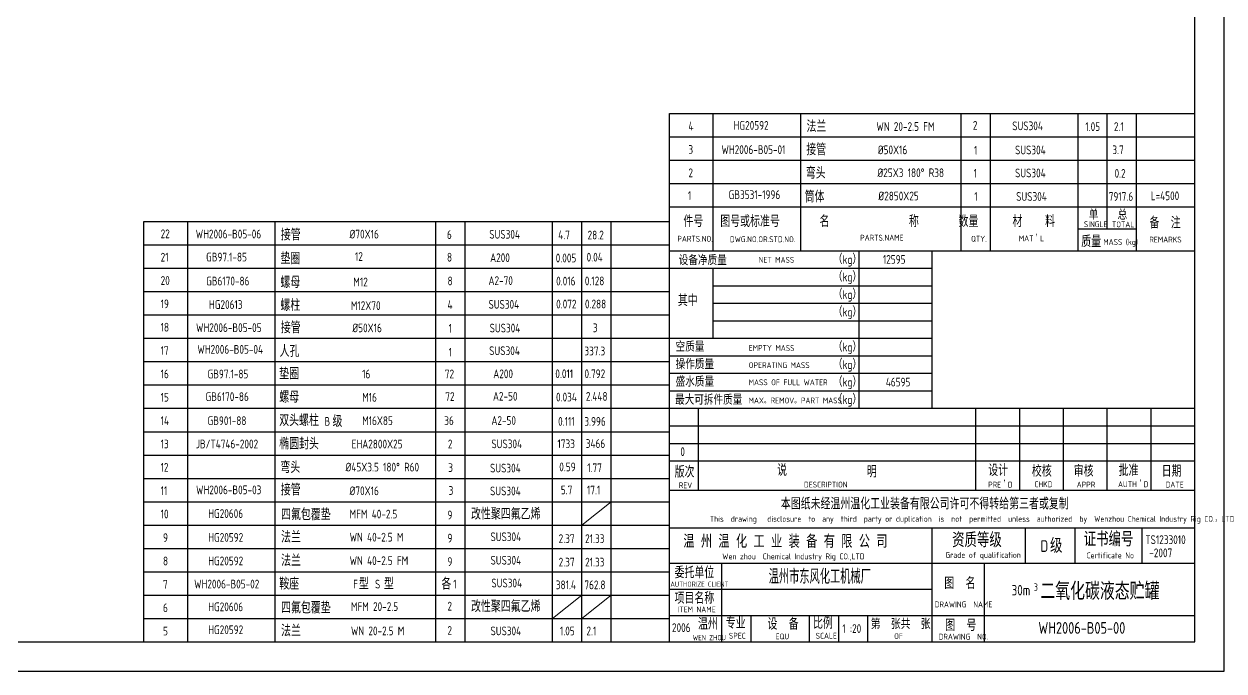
# Model space of a CAD drawing. Extents: x 10474 to 45536, y -10608 to 12499.
# Drawn here: x 31641 to 39863, y 342 to 4776 of the extents above; entities that cross this region are included whole.
import ezdxf

# ---------------------------------------------------------------- set-up
doc = ezdxf.new("R2010")
doc.units = 0
doc.header["$LTSCALE"] = 15
doc.header["$MEASUREMENT"] = 0
doc.layers.get('0').update_dxf_attribs({"linetype": 'CONTINUOUS'})
doc.layers.add('5', color=7, linetype='CONTINUOUS', lineweight=9)
for name, color, linetype in [('MAINLINE', 3, 'CONTINUOUS'), ('尺寸线', 7, 'CONTINUOUS'), ('文字', 7, 'CONTINUOUS')]:
    doc.layers.add(name, color=color, linetype=linetype)
doc.styles.add('HZ', font='isocp.shx', dxfattribs={"width": 0.85, "bigfont": 'hztxt.shx'})

msp = doc.modelspace()

# ---------------------------------------------------------------- linework, layer by layer
for p, q in [((39862.8, 342.1), (39862.8, 12222.1)), ((36062.8, 4162.1), (39662.8, 4162.1)), ((36362.8, 3222.1), (36362.8, 4162.1)), ((36962.8, 3222.1), (36962.8, 4162.1)), ((38062.8, 3222.1), (38062.8, 4162.1)), ((38262.8, 3222.1), (38262.8, 4162.1)), ((38862.8, 3222.1), (38862.8, 4162.1)), ((39062.8, 3372.1), (39062.8, 4162.1)), ((39262.8, 3222.1), (39262.8, 4162.1)), ((36062.8, 4002.1), (39662.8, 4002.1)), ((36062.8, 3842.1), (39662.8, 3842.1)), ((36062.8, 3682.1), (39662.8, 3682.1)), ((36062.8, 3522.1), (39662.8, 3522.1)), ((32762.8, 542.1), (32762.8, 3422.1)), ((33362.8, 542.1), (33362.8, 3422.1)), ((34462.8, 542.1), (34462.8, 3422.1)), ((34662.8, 542.1), (34662.8, 3422.1)), ((35262.8, 542.1), (35262.8, 3422.1)), ((35462.8, 542.1), (35462.8, 3422.1)), ((35662.8, 542.1), (35662.8, 3422.1)), ((32462.8, 3262.1), (36062.8, 3262.1)), ((37362.8, 2142.1), (37362.8, 3222.1)), ((32462.8, 3102.1), (36062.8, 3102.1)), ((36062.8, 3102.1), (37862.8, 3102.1)), ((36362.8, 2622.1), (36362.8, 3102.1)), ((36362.8, 2982.1), (37862.8, 2982.1)), ((32462.8, 2942.1), (36062.8, 2942.1)), ((32462.8, 2782.1), (36062.8, 2782.1)), ((36362.8, 2742.1), (37862.8, 2742.1)), ((32462.8, 2622.1), (36062.8, 2622.1)), ((36062.8, 2622.1), (37862.8, 2622.1)), ((36062.8, 2502.1), (37862.8, 2502.1)), ((32462.8, 2462.1), (36062.8, 2462.1)), ((36062.8, 2382.1), (37862.8, 2382.1)), ((32462.8, 2302.1), (36062.8, 2302.1)), ((36062.8, 2262.1), (37862.8, 2262.1)), ((32462.8, 2142.1), (36062.8, 2142.1)), ((36262.8, 1582.1), (36262.8, 2142.1)), ((38162.8, 1582.1), (38162.8, 2142.1)), ((38462.8, 1582.1), (38462.8, 2142.1)), ((38762.8, 1582.1), (38762.8, 2142.1)), ((39062.8, 1582.1), (39062.8, 2142.1)), ((39362.8, 1582.1), (39362.8, 2142.1)), ((32462.8, 1982.1), (36062.8, 1982.1)), ((36062.8, 2022.1), (39662.8, 2022.1)), ((36062.8, 1902.1), (39662.8, 1902.1)), ((32462.8, 1822.1), (36062.8, 1822.1)), ((36062.8, 1782.1), (39662.8, 1782.1)), ((32462.8, 1662.1), (36062.8, 1662.1)), ((32462.8, 1502.1), (36062.8, 1502.1)), ((32462.8, 1342.1), (36062.8, 1342.1)), ((36062.8, 1322.1), (39662.8, 1322.1)), ((37862.8, 542.1), (37862.8, 1322.1)), ((38502.8, 1082.1), (38502.8, 1322.1)), ((38842.8, 1082.1), (38842.8, 1322.1)), ((39302.8, 1082.1), (39302.8, 1322.1)), ((32462.8, 1182.1), (36062.8, 1182.1)), ((36062.8, 1082.1), (39662.8, 1082.1)), ((36422.8, 542.1), (36422.8, 1082.1)), ((38222.8, 542.1), (38222.8, 1082.1)), ((32462.8, 1022.1), (36062.8, 1022.1)), ((32462.8, 862.1), (36062.8, 862.1)), ((36062.8, 902.1), (37862.8, 902.1)), ((32462.8, 702.1), (36062.8, 702.1)), ((36062.8, 722.1), (39662.8, 722.1)), ((36622.8, 542.1), (36622.8, 722.1)), ((37022.8, 542.1), (37022.8, 722.1)), ((37222.8, 542.1), (37222.8, 722.1)), ((37422.8, 542.1), (37422.8, 722.1)), ((23042.8, 342.1), (39862.8, 342.1))]:
    msp.add_line(p, q)
at = {"layer": '5'}
for p, q in [((35462.8, 1342.1), (35662.8, 1502.1)), ((35262.8, 702.1), (35462.8, 862.1)), ((35462.8, 702.1), (35662.8, 862.1))]:
    msp.add_line(p, q, dxfattribs=at)
at = {"layer": 'MAINLINE'}
for p, q in [((39662.8, 542.1), (39662.8, 12022.1)), ((36062.8, 542.1), (36062.8, 4162.1)), ((32462.8, 542.1), (32462.8, 3422.1)), ((32462.8, 3422.1), (36062.8, 3422.1)), ((36062.8, 3222.1), (39662.8, 3222.1)), ((37862.8, 2142.1), (37862.8, 3222.1)), ((36062.8, 2142.1), (39662.8, 2142.1)), ((36062.8, 1582.1), (39662.8, 1582.1)), ((23542.8, 542.1), (39662.8, 542.1))]:
    msp.add_line(p, q, dxfattribs=at)
at = {"layer": '尺寸线'}
for p, q in [((38862.8, 3372.1), (39262.8, 3372.1)), ((36362.8, 2862.1), (37862.8, 2862.1))]:
    msp.add_line(p, q, dxfattribs=at)

# ---------------------------------------------------------------- texts
at = {"style": 'HZ'}
for s, height, width, p in [('HG20592', 60, 0.85, (36503.2, 4050.9)), ('法兰', 80.01, 0.85, (37002, 4034.8)), ('4', 60, 0.85, (36193.3, 4045.9)), ('WN 20-2.5 FM', 60, 0.85, (37480.9, 4043.1)), ('2', 60, 0.85, (38142.1, 4050.9)), ('SUS304', 60, 0.85, (38411.9, 4047.7)), ('1.05', 60, 0.85, (38912.8, 4042.6)), ('2.1', 60, 0.85, (39108.7, 4042.6)), ('接管', 80.01, 0.85, (37000.6, 3876.3)), ('3', 60, 0.85, (36193.3, 3885.9)), ('WH2006-B05-01', 60, 0.85, (36419.5, 3884.9)), ('  %%C50X16', 60, 0.85, (37432.5, 3883.2)), ('1', 60, 0.85, (38150.1, 3880.7)), ('SUS304', 60, 0.85, (38431.2, 3882.3)), ('3.7', 60, 0.85, (39097.9, 3883.7)), ('2', 60, 0.85, (36193.3, 3725.9)), ('弯头', 80.01, 0.85, (36997.5, 3715.8)), ('%%C25X3 180%%d R38', 60, 0.85, (37488.5, 3726.3)), ('1', 60, 0.85, (38147.6, 3723.1)), ('SUS304', 60, 0.85, (38431.2, 3724.7)), ('0.2', 60, 0.85, (39112.8, 3722.1)), ('1', 60, 0.85, (36189.4, 3569.8)), ('GB3531-1996', 60, 0.85, (36468.7, 3576.2)), ('筒体', 80, 0.85, (36989.7, 3552.6)), ('%%C2850X25', 60, 0.85, (37495, 3567.1)), ('1', 60, 0.85, (38151.9, 3563.7)), ('SUS304', 60, 0.85, (38438.8, 3563.8)), ('7917.6', 60, 0.85, (39072.9, 3563.7)), ('L=4500', 60, 0.85, (39361.4, 3568.3)), ('接管', 80.01, 0.85, (33400.6, 3292.2)), ('22', 60, 0.85, (32577, 3308)), ('WH2006-B05-06', 60, 0.85, (32817.2, 3306.5)), ('  %%C70X16', 60, 0.85, (33813.2, 3305.6)), ('6', 60, 0.85, (34538.8, 3302.3)), ('SUS304', 60, 0.85, (34828.9, 3304.7)), ('4.7', 60, 0.85, (35301, 3300.5)), ('28.2', 60, 0.85, (35502.4, 3299.6)), ('21', 60, 0.85, (32577, 3148)), ('GB97.1-85', 60, 0.85, (32888.6, 3148.6)), ('垫圈 ', 80.01, 0.85, (33397.8, 3129.5)), ('12', 60, 0.85, (33908.7, 3152.4)), ('8', 60, 0.85, (34539.1, 3147.5)), ('0.04', 60, 0.85, (35495.5, 3147.9)), ('A200', 60, 0.85, (34834.6, 3144.2)), ('0.005', 60, 0.85, (35283.8, 3142.2)), ('设备净质量', 70.4, 0.85, (36126.7, 3123.2)), ('NET MASS', 40, 0.85, (36674.4, 3139.8)), ('（kg）', 60, 0.85, (37183.2, 3131.7)), ('12595', 60, 0.85, (37525.8, 3132.5)), ('20', 60, 0.85, (32577, 2988)), ('GB6170-86', 60, 0.85, (32888.8, 2984.3)), ('螺母 ', 80.01, 0.85, (33397.8, 2966.4)), ('8', 60, 0.85, (34543, 2984.9)), ('A2-70', 60, 0.85, (34823.3, 2987.3)), ('0.016', 60, 0.85, (35286.9, 2983.9)), ('0.128', 60, 0.85, (35483.3, 2985.2)), ('（kg）', 60, 0.85, (37183.2, 3011.7)), ('M12', 60, 0.85, (33897.4, 2977.9)), ('19', 60, 0.85, (32577, 2828)), ('HG20613', 60, 0.85, (32908.5, 2823.2)), ('螺柱', 80.01, 0.85, (33397.8, 2809.5)), ('4', 60, 0.85, (34542.6, 2822.3)), ('SUS304', 60, 0.85, (34823.3, 2824.7)), ('0.072', 60, 0.85, (35286.8, 2826.6)), ('0.288', 60, 0.85, (35484.2, 2826.9)), ('其中', 80, 0.85, (36120.9, 2842.2)), ('（kg）', 60, 0.85, (37183.2, 2891.7)), ('M12X70', 60, 0.85, (33880.4, 2815.7)), ('（kg）', 60, 0.85, (37183.2, 2771.7)), ('18', 60, 0.85, (32577, 2668)), ('WH2006-B05-05', 60, 0.85, (32819.5, 2664.9)), ('接管', 80.01, 0.85, (33400.6, 2656.3)), ('  %%C50X16', 60, 0.85, (33832.5, 2663.2)), ('1', 60, 0.85, (34550.1, 2660.7)), ('SUS304', 60, 0.85, (34831.2, 2662.3)), ('3', 60, 0.85, (35538.7, 2663.7)), ('17', 60, 0.85, (32577, 2508)), ('WH2006-B05-04', 60, 0.85, (32828.6, 2516.2)), ('人孔', 80.01, 0.85, (33392.1, 2494.3)), ('1', 60, 0.85, (34550.1, 2496.6)), ('SUS304', 60, 0.85, (34828.2, 2506.8)), ('337.3', 60, 0.85, (35480.7, 2504.9)), ('空质量', 70.4, 0.85, (36105.2, 2530.3)), ('EMPTY MASS', 40, 0.85, (36606.3, 2535.9)), ('（kg）', 60, 0.85, (37183.2, 2531.7)), ('操作质量', 70.4, 0.85, (36105.2, 2410.3)), ('（kg）', 60, 0.85, (37183.2, 2411.7)), ('16', 60, 0.85, (32577, 2348)), ('GB97.1-85', 60, 0.85, (32898.4, 2347.4)), ('垫圈', 80, 0.85, (33389.5, 2340.2)), ('16', 60, 0.85, (33957.8, 2347.3)), ('72', 60, 0.85, (34524.1, 2347.6)), ('A200', 60, 0.85, (34856.1, 2348.6)), ('0.011', 60, 0.85, (35281.3, 2349)), ('0.792', 60, 0.85, (35481, 2349)), ('OPERATING MASS', 40, 0.85, (36606.8, 2418)), ('盛水质量', 70.4, 0.85, (36105.2, 2290.3)), ('MASS OF FULL WATER', 40, 0.85, (36606, 2300.4)), ('（kg）', 60, 0.85, (37183.2, 2291.7)), ('46595', 60, 0.85, (37545.7, 2291.8)), ('15', 60, 0.85, (32577, 2188)), ('GB6170-86', 60, 0.85, (32884.7, 2192)), ('螺母', 80, 0.85, (33389.5, 2180.2)), ('M16', 60, 0.85, (33957.8, 2187.3)), ('72', 60, 0.85, (34527.4, 2192.8)), ('A2-50', 60, 0.85, (34854, 2194.8)), ('0.034', 60, 0.85, (35285.9, 2189)), ('2.448', 60, 0.85, (35490.6, 2193.6)), ('最大可拆件质量', 70.4, 0.85, (36101.7, 2166.7)), ('（kg）', 60, 0.85, (37183.2, 2171.7)), ('MAX。REMOV。PART MASS', 40, 0.85, (36605.5, 2175.7)), ('14', 60, 0.85, (32577, 2028)), ('GB901-88', 60, 0.85, (32898.4, 2027.4)), ('双头螺柱', 80, 0.85, (33389.5, 2020.2)), ('B', 60, 0.85, (33699.6, 2022.2)), ('级', 80, 0.85, (33754.7, 2014.3)), ('M16X85', 60, 0.85, (33957.8, 2027.3)), ('36', 60, 0.85, (34520.3, 2027.6)), ('A2-50', 60, 0.85, (34843.3, 2028.6)), ('0.111', 60, 0.85, (35300.2, 2022.4)), ('3.996', 60, 0.85, (35480.4, 2022.4)), ('13', 60, 0.85, (32577, 1868)), ('JB/T4746-2002', 60, 0.85, (32818.6, 1867.9)), ('椭圆封头', 80, 0.85, (33389.5, 1860.2)), ('EHA2800X25', 60, 0.85, (33885.9, 1867.3)), ('2', 60, 0.85, (34544.9, 1867.6)), ('SUS304', 60, 0.85, (34843.3, 1868.6)), ('1733', 60, 0.85, (35295.9, 1869.2)), ('3466', 60, 0.85, (35490, 1870.7)), ('0', 60, 0.85, (36138, 1815)), ('12', 60, 0.85, (32577, 1708)), ('弯头', 80.01, 0.85, (33397.5, 1698.7)), ('%%C45X3.5 180%%d R60', 60, 0.85, (33844.2, 1709.2)), ('3', 60, 0.85, (34547.6, 1706)), ('SUS304', 60, 0.85, (34834.1, 1702.7)), ('0.59', 60, 0.85, (35308.3, 1710.5)), ('1.77', 60, 0.85, (35499.7, 1705)), ('版次', 80, 0.85, (36099, 1667.1)), ('说', 80, 0.85, (36800.8, 1679.7)), ('明', 80, 0.85, (37415.1, 1668.5)), ('设计', 80, 0.85, (38247.4, 1678.6)), ('校核', 80, 0.85, (38546.5, 1673)), ('审核', 80, 0.85, (38833.1, 1673)), ('批准', 80, 0.85, (39141.2, 1677.3)), ('日期', 80, 0.85, (39435.8, 1673)), ('PRE＇D', 40, 0.85, (38246.5, 1599.4)), ('AUTH＇D', 40, 0.85, (39136.7, 1601.7)), ('11', 60, 0.85, (32577, 1548)), ('WH2006-B05-03', 60, 0.85, (32819.5, 1553.3)), ('接管', 80.01, 0.85, (33400.6, 1544.7)), ('  %%C70X16', 60, 0.85, (33813.2, 1546.8)), ('3', 60, 0.85, (34550.1, 1549.1)), ('SUS304', 60, 0.85, (34834.1, 1545.9)), ('5.7', 60, 0.85, (35319.1, 1553)), ('17.1', 60, 0.85, (35497.9, 1552.2)), ('REV', 40, 0.85, (36126.9, 1594.8)), ('DESCRIPTION', 40, 0.85, (36985, 1599.7)), ('CHKD', 40, 0.85, (38563.5, 1601.7)), ('APPR', 40, 0.85, (38853.5, 1599.4)), ('DATE', 40, 0.85, (39462.7, 1599.4)), ('本图纸未经温州温化工业装备有限公司许可不得转给第三者或复制', 80, 0.85, (36826.5, 1449.1)), ('10', 60, 0.85, (32577, 1388)), ('HG20606', 60, 0.85, (32903.2, 1390.9)), ('四氟包覆垫', 80.01, 0.85, (33402, 1375.4)), ('MFM 40-2.5 ', 60, 0.85, (33871.9, 1387.5)), ('9', 60, 0.85, (34542.1, 1381)), ('改性聚四氟乙烯', 80, 0.85, (34703.4, 1379.2)), ('This  drawing   disclosure  to  any  third  party or duplication  is  not  permitted  unless  authorized  by  Wenzhou Chemical Industry Rig CO.，LTD', 40, 0.85, (36339.9, 1364.6)), ('9', 60, 0.85, (32593.3, 1225.9)), ('HG20592', 60, 0.85, (32903.2, 1227.4)), ('法兰', 80.01, 0.85, (33402, 1220.9)), ('WN 40-2.5 M', 60, 0.85, (33871.9, 1229.1)), ('9', 60, 0.85, (34542.1, 1222.6)), ('SUS304', 60, 0.85, (34837, 1231.9)), ('2.37', 60, 0.85, (35304, 1219.1)), ('21.33', 60, 0.85, (35485.4, 1219.1)), ('温 州 温 化 工 业 装 备 有 限 公 司', 90, 0.85, (36158.2, 1185.5)), ('资质等级', 100, 0.85, (38000.1, 1190.2)), ('D', 80, 0.85, (38605.5, 1158.1)), ('级', 100, 0.85, (38670.7, 1151.4)), ('证书编号', 100, 0.85, (38901.7, 1195.8)), ('TS1233010', 60, 0.85, (39323.8, 1212)), ('Grade of qualification', 40, 0.85, (37953.9, 1117.1)), ('Certificate No', 40, 0.85, (38921.7, 1114.2)), ('-2007', 60, 0.85, (39350.7, 1121.8)), ('8', 60, 0.85, (32593.3, 1065.9)), ('HG20592', 60, 0.85, (32903.2, 1066.5)), ('法兰', 80.01, 0.85, (33402, 1060)), ('WN 40-2.5 FM', 60, 0.85, (33871.9, 1068.3)), ('9', 60, 0.85, (34542.1, 1061.8)), ('SUS304', 60, 0.85, (34837, 1071.1)), ('2.37', 60, 0.85, (35304, 1058.3)), ('21.33', 60, 0.85, (35485.4, 1058.3)), ('Wen zhou  Chemical Industry Rig CO.,LTD', 40, 0.85, (36425.2, 1107.5)), ('鞍座', 80, 0.85, (33389.5, 900.2)), ('型', 80, 0.85, (33935.3, 900.2)), ('型', 80, 0.85, (34107.6, 900.2)), ('各', 80, 0.85, (34501.2, 900.2)), ('委托单位', 80, 0.85, (36098.2, 977.6)), ('温州市东风化工机械厂', 100, 0.7, (36743.2, 939.4)), ('图  名', 80, 0.85, (37946.4, 904.6)), ('7', 60, 0.85, (32593.3, 905.9)), ('WH2006-B05-02', 60, 0.85, (32806.5, 908)), ('F    S', 60, 0.85, (33896.2, 907.6)), ('1', 60, 0.85, (34581.4, 907.6)), ('SUS304', 60, 0.85, (34843.3, 914.9)), ('381.4', 60, 0.85, (35284.8, 902.4)), ('762.8', 60, 0.85, (35480.4, 902.4)), ('AUTHORIZE CLIENT', 36, 0.85, (36069.7, 919.2)), ('30m', 72, 0.85, (38407.5, 859.8)), ('3', 50, 0.85, (38559, 892.2)), ('二氧化碳液态贮罐', 120, 0.85, (38604.3, 829.1)), ('四氟包覆垫', 80.01, 0.85, (33402, 736.3)), ('改性聚四氟乙烯', 80, 0.85, (34703.4, 745.8)), ('项目名称', 80, 0.85, (36098.2, 802.2)), ('6', 60, 0.85, (32593.3, 745.9)), ('HG20606', 60, 0.85, (32903.2, 751.8)), ('MFM 20-2.5 ', 60, 0.85, (33880.9, 753.5)), ('2', 60, 0.85, (34542.1, 756.6)), ('ITEM NAME', 40, 0.85, (36119, 743.8)), ('DRAWING  NAME', 40, 0.85, (37880.1, 778.5)), ('法兰', 80.01, 0.85, (33402, 578.7)), ('2006', 60, 0.85, (36080.6, 609.2)), ('温州', 80, 0.85, (36258.6, 625.1)), ('专业', 80, 0.85, (36449.1, 632.3)), ('设  备', 80, 0.85, (36734.7, 625.1)), ('比例', 80, 0.85, (37047, 630.8)), ('1 :20', 60, 0.85, (37247.7, 602.8)), ('第  张共  张', 72, 0.85, (37442.6, 629.4)), ('图  号', 80, 0.85, (37952.8, 615.9)), ('WH2006-B05-00', 80, 0.85, (38590.7, 597.5)), ('5', 60, 0.85, (32593.3, 585.9)), ('HG20592', 60, 0.85, (32903.2, 594.8)), ('WN 20-2.5 M', 60, 0.85, (33880.9, 587)), ('2', 60, 0.85, (34542.1, 590)), ('SUS304', 60, 0.85, (34837, 586.8)), ('1.05', 60, 0.85, (35312.8, 586.5)), ('2.1', 60, 0.85, (35494.4, 586.5)), ('WEN ZHOU', 36, 0.85, (36222.2, 552.8)), ('SPEC', 40, 0.85, (36470.5, 563.8)), ('EQU', 40, 0.85, (36790.6, 559)), ('SCALE', 40, 0.85, (37065.1, 563.8)), ('OF', 40, 0.85, (37602.9, 561)), ('DRAWING  NO.', 40, 0.85, (37907.2, 557.1))]:
    msp.add_text(s, height=height, dxfattribs=dict(at, width=width)).set_placement(p)
at = {"layer": '文字', "linetype": 'ByBlock', "ltscale": 5, "style": 'HZ', "width": 0.85}
for s, height, p in [('件号   图号或标准号       名              称       数量      材    料', 80, (36158.9, 3384.4)), ('单', 70.4, (38936.6, 3434.7)), ('总', 70.4, (39134.1, 3434.2)), ('备  注', 80, (39352.2, 3374.2)), ('SINGLE', 40, (38903.1, 3383.5)), ('TOTAL', 40, (39094.8, 3382.2)), ('PARTS.NO.', 40, (36117.3, 3284.1)), ('DWG.NO.OR.STD.NO.', 40, (36478, 3280.6)), ('PARTS.NAME', 40, (37369.7, 3291.3)), ('QTY.', 40, (38129.7, 3284.1)), ('MAT＇L', 40, (38456.6, 3286.7)), ('质量', 80, (38884.5, 3246.3)), ('MASS (kg)', 40, (39035.7, 3261.8)), ('REMARKS', 40, (39351, 3278.4))]:
    msp.add_text(s, height=height, dxfattribs=at).set_placement(p)

doc.saveas('drawing.dxf')
